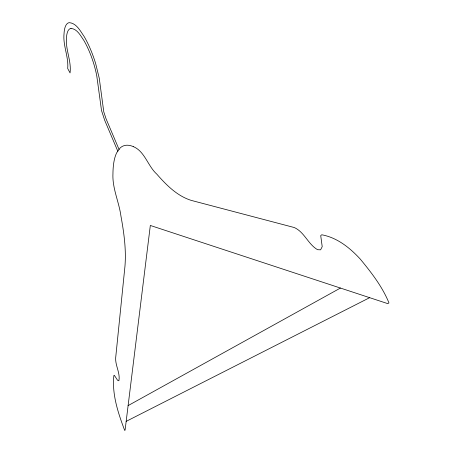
<?xml version="1.0" encoding="UTF-8"?>
<svg xmlns="http://www.w3.org/2000/svg" width="453" height="453" viewBox="0 0 453 453"><rect width="100%" height="100%" fill="white"/><g stroke="black" fill="none" stroke-linecap="round" stroke-linejoin="round"><path stroke-width="0.68" d="M133.244 146.579A109.552 32.605 69.1 0 0 120.181 147.938L116.721 152.718A109.53 32.593 69.1 0 0 112.95 173.652C112.197 188.233 118.986 201.715 120.928 215.985C123.941 232.542 126.319 249.41 124.96 266.273L115.668 357.859C115.209 365.65 120.441 373.102 118.884 380.763L117.604 380.305L114.298 375.243L113.884 375.463C111.812 394.308 118.114 412.96 124.66 430.35L125.073 430.225L150.328 225.458L387.734 303.623L388.963 302.893C382.349 286.653 371.318 272.474 360.214 259.025C349.818 247.768 337.225 237.632 321.777 234.779L320.713 235.594L322.208 246.659L320.605 249.829L317.564 249.694C308.125 244.32 304.45 232.078 294.308 227.542L191.211 200.385C177.066 195.923 166.336 185.011 156.8 174.139C147.842 166.126 144.75 151.217 133.244 146.585M128.108 405.605L340.43 288.051M126.166 421.364L369.659 297.672M70.991 28.42C77.282 28.964 80.526 35.679 83.76 40.283A36.716 10.589 71.5 0 1 91.619 57.344A37.033 10.674 71.5 0 1 96.823 76.24L101.529 110.583L104.717 120.351L117.803 151.183M119.06 149.445L106.076 118.862L103.765 111.817L99.264 78.295L95.662 63.607A42.554 12.276 71.5 0 0 84.037 36.325C80.294 31.014 76.529 23.199 69.23 22.65A46.138 13.296 71.5 0 0 64.037 33.698C62.803 45.538 68.765 56.784 67.695 68.499L70.056 72.922C71.602 61.081 65.413 49.779 66.472 37.871A39.819 11.472 71.5 0 1 70.991 28.42"/></g></svg>
